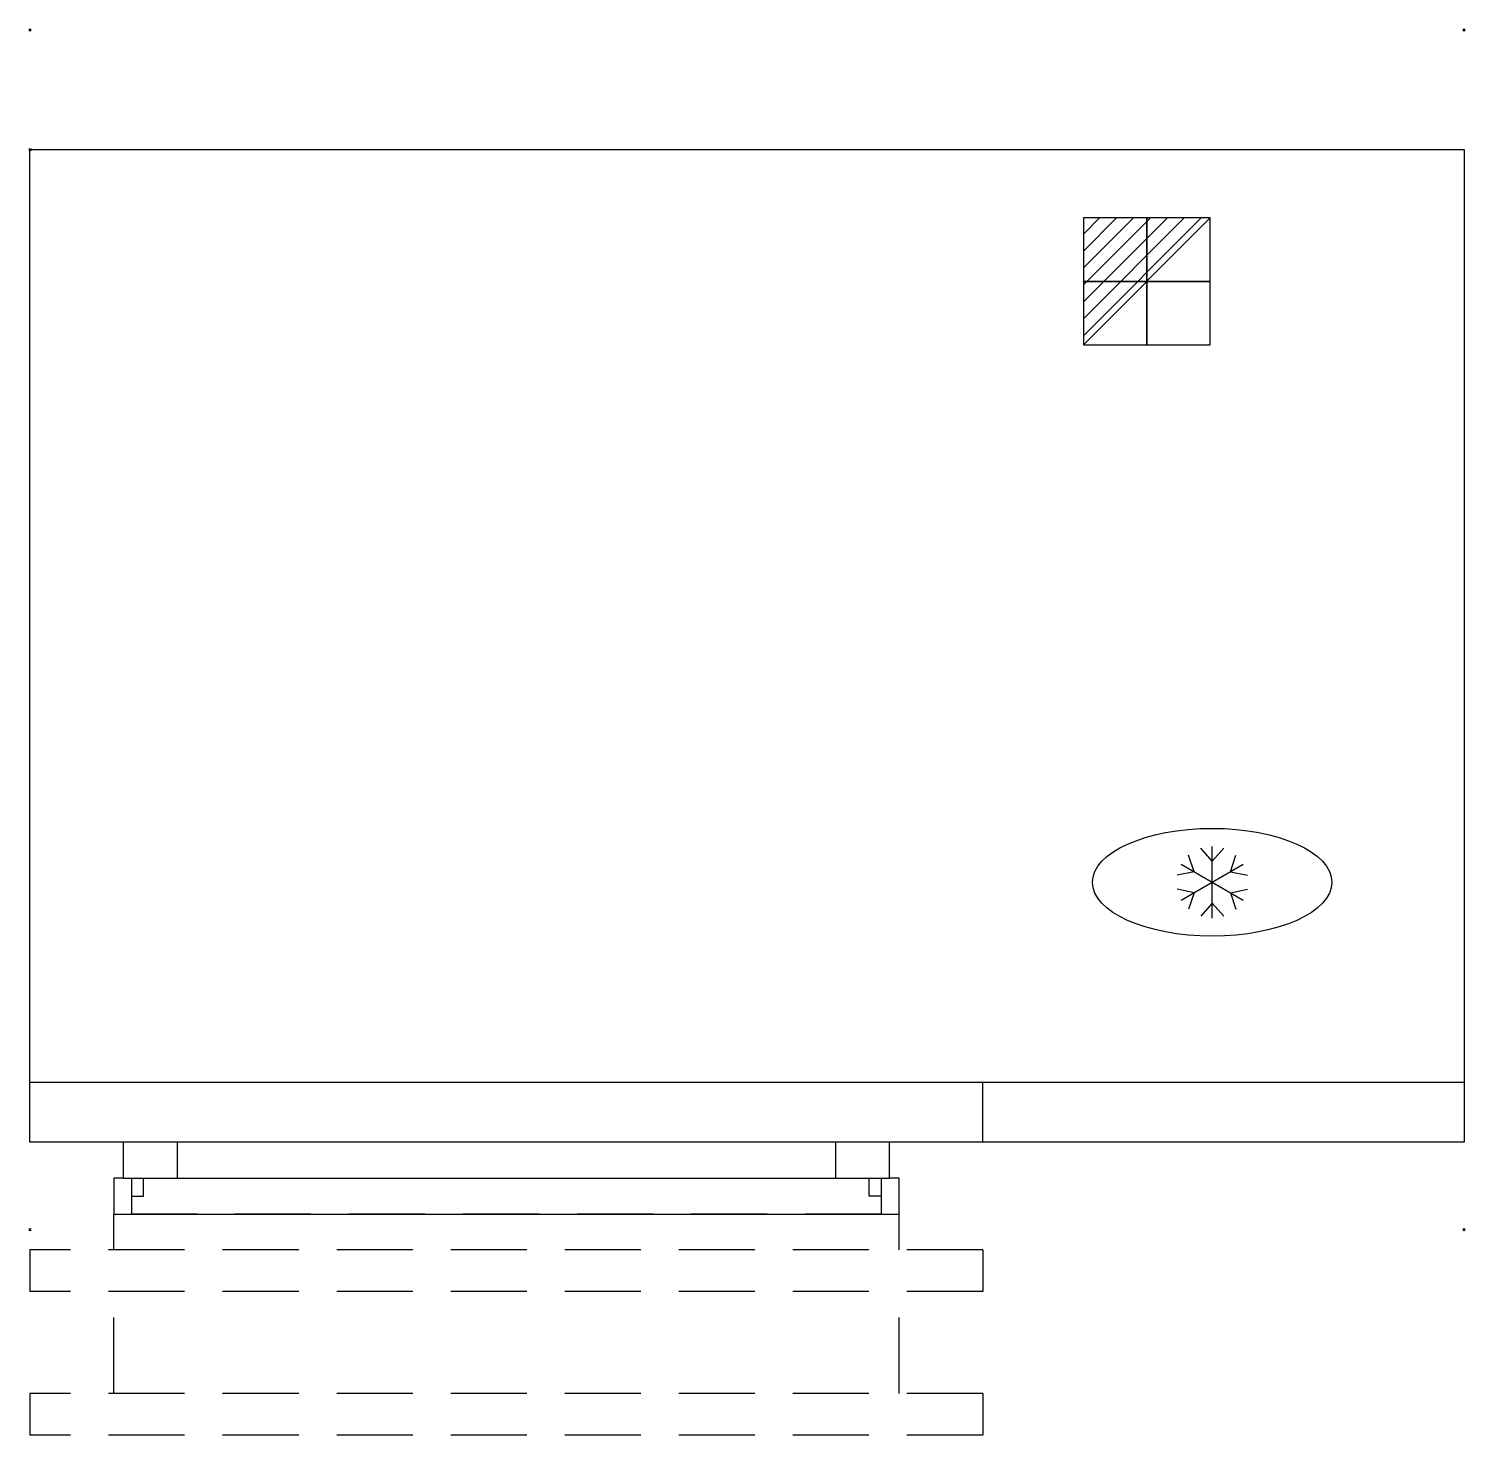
# Model space of a CAD drawing. Header units: millimetres. Extents: x -1 to 1199, y -1074 to 101.
import ezdxf

# ---------------------------------------------------------------- set-up
doc = ezdxf.new("R2010")
doc.units = ezdxf.units.MM
doc.header["$PDMODE"] = 3
doc.linetypes.add('NASCOSTA', pattern=[9.525, 6.35, -3.175])
for name, color, linetype in [('IQ_200_2D', 1, 'Continuous'), ('IQ_204_2D', 7, 'Continuous'), ('IQ_CON_ELECTRICITY_INT', 7, 'Continuous'), ('IQ_INS_3D', 3, 'Continuous')]:
    doc.layers.add(name, color=color, linetype=linetype)

# ---------------------------------------------------------------- blocks, each defined once
blk = doc.blocks.new('*X5')
at = {"color": 0}
for p, q in [((286.774344, 2204.447934), (296.618251, 2214.291842)), ((286.774344, 2205.862148), (295.204037, 2214.291842)), ((286.774344, 2207.276361), (293.789824, 2214.291842)), ((286.774344, 2208.690575), (292.37561, 2214.291842)), ((286.774344, 2210.104788), (290.961397, 2214.291842)), ((286.774344, 2211.519002), (289.547183, 2214.291842)), ((286.774344, 2212.933216), (288.13297, 2214.291842))]:
    blk.add_line(p, q, dxfattribs=at)
blk = doc.blocks.new('ELECTRICITY')
for p, q in [((2.121, 2.121), (-2.121, 2.121)), ((-2.121, 2.121), (-2.121, -2.121)), ((-2.121, -2.121), (2.121, 2.121)), ((2.121, -2.121), (2.121, 2.121)), ((-2.121, -2.121), (2.121, -2.121))]:
    blk.add_line(p, q)
at = {"extrusion": (-1, 0, 0)}
for p, q in [((0, -2.121, 2.121), (0, 2.121, 2.121)), ((0, 2.121, -2.121), (0, -2.121, -2.121)), ((0, 2.121, 2.121), (0, 2.121, -2.121)), ((0, 2.121, -2.121), (0, -2.121, 2.121)), ((0, -2.121, -2.121), (0, -2.121, 2.121))]:
    blk.add_line(p, q, dxfattribs=at)
at = {"extrusion": (0, -1, 0)}
for p, q in [((2.121, 0, 2.121), (-2.121, 0, 2.121)), ((-2.121, 0, -2.121), (2.121, 0, -2.121)), ((-2.121, 0, 2.121), (-2.121, 0, -2.121)), ((-2.121, 0, -2.121), (2.121, 0, 2.121)), ((2.121, 0, -2.121), (2.121, 0, 2.121))]:
    blk.add_line(p, q, dxfattribs=at)
at = {"xscale": 0.4000000000000909, "yscale": 0.4000000000000909, "zscale": 0.4000000000000909}
blk.add_blockref('*X5', (-116.831, -883.595), dxfattribs=at)
at = {"extrusion": (-1, 0, 0), "xscale": 0.3999999999999773, "yscale": 0.3999999999999773, "zscale": 0.3999999999999773}
blk.add_blockref('*X5', (-116.831, -883.595), dxfattribs=at)
at = {"extrusion": (0, -1, 0), "xscale": 0.4000000000000909, "yscale": 0.4000000000000909, "zscale": 0.4000000000000909}
blk.add_blockref('*X5', (-116.831, -883.595), dxfattribs=at)
blk = doc.blocks.new('refrigerator')
at = {"layer": 'IQ_204_2D'}
for p, q in [((-135.2, 122.7), (-139.8, 136.5)), ((-120, 131.5), (-129.6, 142.4)), ((-120, 84), (-120, 144)), ((-120, 131.5), (-110.4, 142.4)), ((-104.8, 122.7), (-100.2, 136.5)), ((-135.2, 122.7), (-149.4, 119.9)), ((-146, 99), (-94, 129)), ((-146, 129), (-94, 99)), ((-104.8, 122.7), (-90.6, 119.9)), ((-135.2, 105.2), (-149.4, 108.1)), ((-104.8, 105.2), (-90.6, 108.1)), ((-135.2, 105.2), (-139.8, 91.5)), ((-120, 96.5), (-129.6, 85.6)), ((-120, 96.5), (-110.4, 85.6)), ((-104.8, 105.2), (-100.2, 91.5))]:
    blk.add_line(p, q, dxfattribs=at)
blk.add_ellipse((-120, 114), major_axis=(-100, 0), ratio=0.45, dxfattribs=at)

msp = doc.modelspace()

# ---------------------------------------------------------------- linework, layer by layer
at = {"layer": 'IQ_200_2D'}
for p, q in [((78, -829), (78, -859)), ((718, -859), (718, -829)), ((78, -859), (70, -859)), ((70, -859), (70, -889)), ((726, -859), (718, -859)), ((726, -889), (726, -859)), ((70, -889), (726, -889))]:
    msp.add_line(p, q, dxfattribs=at)
for points in [[(0, 0), (1198, 0), (1198, -829), (718, -829)], [(78, -829), (0, -829), (0, 0)]]:
    msp.add_lwpolyline(points, dxfattribs=at)
at = {"layer": 'IQ_204_2D', "linetype": 'NASCOSTA', "ltscale": 10}
for p, q in [((85, -889), (85, -859)), ((95, -874), (95, -859)), ((701, -874), (701, -859)), ((711, -859), (711, -889)), ((726, -918.8), (726, -859)), ((85, -874), (95, -874)), ((711, -874), (701, -874)), ((70, -918.8), (70, -889)), ((711, -889), (85, -889)), ((0, -918.8), (0, -953.8)), ((796, -918.8), (0, -918.8)), ((796, -918.8), (796, -953.8)), ((796, -953.8), (0, -953.8)), ((70, -1038.8), (70, -953.8)), ((726, -1038.8), (726, -953.8)), ((0, -1038.8), (0, -1073.8)), ((796, -1038.8), (0, -1038.8)), ((796, -1038.8), (796, -1073.8)), ((796, -1073.8), (0, -1073.8))]:
    msp.add_line(p, q, dxfattribs=at)
at = {"layer": 'IQ_204_2D'}
for points in [[(0, -779), (1198, -779)], [(796, -829), (796, -779)], [(718, -829), (78, -829)], [(123, -829), (123, -859)], [(673, -829), (673, -859)], [(78, -859), (718, -859)]]:
    msp.add_lwpolyline(points, dxfattribs=at)
at = {"layer": 'IQ_INS_3D'}
for p in [(0, 100), (1198, 100), (0, 0), (0, -902), (1198, -902)]:
    msp.add_point(p, dxfattribs=at)

# ---------------------------------------------------------------- block references
at = {"layer": 'IQ_204_2D'}
msp.add_blockref('refrigerator', (1107.6, -725.9), dxfattribs=at)
at = {"layer": 'IQ_CON_ELECTRICITY_INT', "xscale": 25, "yscale": 25, "zscale": 25}
msp.add_blockref('ELECTRICITY', (933, -110), dxfattribs=at)

doc.saveas('drawing.dxf')
